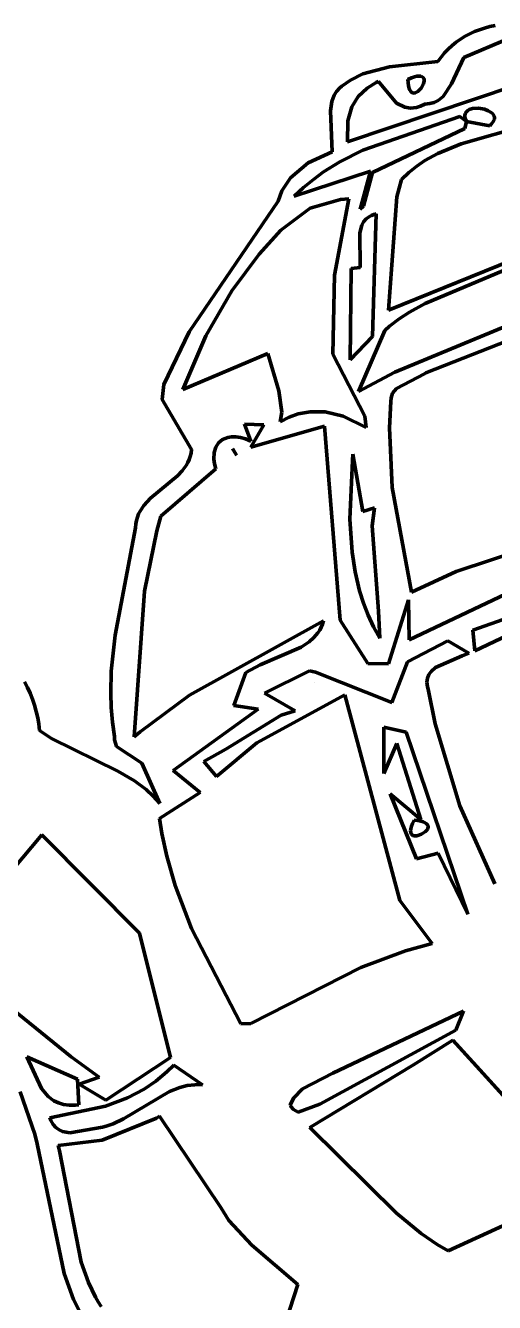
# Model space of a CAD drawing. Header units: millimetres. Extents: x 0 to 11.1, y 0 to 17.3.
# Drawn here: x 8.117 to 8.679, y 14.487 to 16.019 of the extents above; entities that cross this region are included whole.
import ezdxf

# ---------------------------------------------------------------- set-up
doc = ezdxf.new("R2010")
doc.units = ezdxf.units.MM
doc.layers.add('color#010101ff', color=7, linetype='CONTINUOUS', lineweight=100)
doc.layers.add('color#ffffffff', color=7, linetype='CONTINUOUS', lineweight=100)

msp = doc.modelspace()

# ---------------------------------------------------------------- linework, layer by layer
at = {"layer": 'color#010101ff'}
for p, q in [((8.6495, 16.0095), (8.6553, 16.0121)), ((8.6553, 16.0121), (8.6612, 16.0144)), ((8.6612, 16.0144), (8.6673, 16.0164)), ((8.6673, 16.0164), (8.6735, 16.0181)), ((8.6735, 16.0181), (8.6798, 16.0194)), ((8.6236, 15.9913), (8.6283, 15.9956)), ((8.6283, 15.9956), (8.6333, 15.9996)), ((8.6333, 15.9996), (8.6385, 16.0032)), ((8.6385, 16.0032), (8.6439, 16.0065)), ((8.697, 16.0043), (8.6423, 15.9811)), ((8.6439, 16.0065), (8.6495, 16.0095)), ((8.6113, 15.9763), (8.6151, 15.9817)), ((8.6151, 15.9817), (8.6192, 15.9867)), ((8.6192, 15.9867), (8.6236, 15.9913)), ((8.6423, 15.9811), (8.6274, 15.9496)), ((8.5212, 15.9615), (8.5531, 15.9699)), ((8.5531, 15.9699), (8.6113, 15.9763)), ((8.496, 15.9468), (8.5064, 15.9541)), ((8.5064, 15.9541), (8.5212, 15.9615)), ((8.537, 15.9511), (8.5262, 15.9445)), ((8.54, 15.9525), (8.537, 15.9511)), ((8.5616, 15.9263), (8.54, 15.9525)), ((8.5794, 15.9567), (8.5752, 15.9549)), ((8.5752, 15.9549), (8.5754, 15.9506)), ((8.5754, 15.9506), (8.5759, 15.947)), ((8.583, 15.9579), (8.5794, 15.9567)), ((8.5861, 15.9586), (8.583, 15.9579)), ((8.5886, 15.9588), (8.5861, 15.9586)), ((8.5907, 15.9586), (8.5886, 15.9588)), ((8.5923, 15.958), (8.5907, 15.9586)), ((8.5912, 15.9445), (8.5939, 15.9497)), ((8.5934, 15.9572), (8.5923, 15.958)), ((8.5942, 15.956), (8.5934, 15.9572)), ((8.5939, 15.9497), (8.5947, 15.9531)), ((8.5946, 15.9547), (8.5942, 15.956)), ((8.5947, 15.9531), (8.5946, 15.9547)), ((8.6274, 15.9496), (8.6174, 15.9343)), ((8.4839, 15.9283), (8.4868, 15.9359)), ((8.4868, 15.9359), (8.4897, 15.9405)), ((8.4897, 15.9405), (8.4937, 15.9448)), ((8.4937, 15.9448), (8.496, 15.9468)), ((8.5027, 15.8799), (8.705, 15.9478)), ((8.5156, 15.9342), (8.5081, 15.9219)), ((8.5262, 15.9445), (8.5156, 15.9342)), ((8.5759, 15.947), (8.5766, 15.9441)), ((8.5766, 15.9441), (8.5775, 15.9419)), ((8.5775, 15.9419), (8.5786, 15.9403)), ((8.5786, 15.9403), (8.5798, 15.9392)), ((8.5798, 15.9392), (8.5812, 15.9386)), ((8.5812, 15.9386), (8.5826, 15.9385)), ((8.5826, 15.9385), (8.5841, 15.9387)), ((8.5841, 15.9387), (8.5871, 15.9403)), ((8.5871, 15.9403), (8.5912, 15.9445)), ((8.6174, 15.9343), (8.6115, 15.9296)), ((8.4823, 15.9173), (8.4839, 15.9283)), ((8.5081, 15.9219), (8.5031, 15.905)), ((8.5716, 15.9215), (8.5616, 15.9263)), ((8.5783, 15.9205), (8.5716, 15.9215)), ((8.5854, 15.9212), (8.5783, 15.9205)), ((8.5905, 15.9227), (8.5854, 15.9212)), ((8.5957, 15.9252), (8.5905, 15.9227)), ((8.6017, 15.9258), (8.5957, 15.9252)), ((8.6069, 15.9273), (8.6017, 15.9258)), ((8.6115, 15.9296), (8.6069, 15.9273)), ((8.6489, 15.9186), (8.6472, 15.9176)), ((8.6529, 15.9198), (8.6489, 15.9186)), ((8.66, 15.9202), (8.6529, 15.9198)), ((8.6673, 15.919), (8.66, 15.9202)), ((8.6717, 15.9173), (8.6673, 15.919)), ((8.4845, 15.8681), (8.4823, 15.9173)), ((8.5031, 15.905), (8.5027, 15.8799)), ((8.6375, 15.9105), (8.5211, 15.8698)), ((8.6454, 15.9044), (8.6375, 15.9105)), ((8.6439, 15.9134), (8.6436, 15.9115)), ((8.6436, 15.9115), (8.6437, 15.9094)), ((8.6437, 15.9094), (8.6443, 15.907)), ((8.6437, 15.8961), (8.6454, 15.9044)), ((8.6447, 15.9151), (8.6439, 15.9134)), ((8.6443, 15.907), (8.6454, 15.9044)), ((8.6458, 15.9165), (8.6447, 15.9151)), ((8.6454, 15.9044), (8.6734, 15.8993)), ((8.6472, 15.9176), (8.6458, 15.9165)), ((8.6753, 15.9151), (8.6717, 15.9173)), ((8.6768, 15.9138), (8.6753, 15.9151)), ((8.6757, 15.9015), (8.6773, 15.9035)), ((8.6779, 15.9123), (8.6768, 15.9138)), ((8.6773, 15.9035), (8.6784, 15.9055)), ((8.6787, 15.9108), (8.6779, 15.9123)), ((8.6784, 15.9055), (8.679, 15.9073)), ((8.679, 15.9091), (8.6787, 15.9108)), ((8.679, 15.9073), (8.679, 15.9091)), ((8.5328, 15.8433), (8.6437, 15.8961)), ((8.7265, 15.9022), (8.6391, 15.8777)), ((8.6734, 15.8993), (8.6757, 15.9015)), ((8.6391, 15.8777), (8.6113, 15.8661)), ((8.4556, 15.8546), (8.4845, 15.8681)), ((8.5211, 15.8698), (8.4937, 15.8559)), ((8.5957, 15.8574), (8.5858, 15.8507)), ((8.6113, 15.8661), (8.5957, 15.8574)), ((8.4343, 15.8368), (8.4556, 15.8546)), ((8.439, 15.8146), (8.5303, 15.8448)), ((8.4742, 15.8439), (8.4619, 15.8349)), ((8.4937, 15.8559), (8.4742, 15.8439)), ((8.5303, 15.8448), (8.518, 15.7992)), ((8.5221, 15.8026), (8.5328, 15.8433)), ((8.5765, 15.8432), (8.5677, 15.8349)), ((8.5858, 15.8507), (8.5765, 15.8432)), ((8.4241, 15.8212), (8.4343, 15.8368)), ((8.4619, 15.8349), (8.4501, 15.8252)), ((8.5677, 15.8349), (8.5618, 15.8138)), ((8.4195, 15.8089), (8.4241, 15.8212)), ((8.4501, 15.8252), (8.439, 15.8146)), ((8.4945, 15.8108), (8.4581, 15.8004)), ((8.4871, 15.7198), (8.5042, 15.8114)), ((8.5042, 15.8114), (8.4945, 15.8108)), ((8.5618, 15.8138), (8.552, 15.6779)), ((8.3127, 15.6518), (8.4195, 15.8089)), ((8.4581, 15.8004), (8.4227, 15.774)), ((8.518, 15.7992), (8.5221, 15.8026)), ((8.5221, 15.7839), (8.5199, 15.7798)), ((8.5251, 15.7874), (8.5221, 15.7839)), ((8.5291, 15.7904), (8.5251, 15.7874)), ((8.5315, 15.7917), (8.5291, 15.7904)), ((8.5342, 15.7927), (8.5315, 15.7917)), ((8.5329, 15.6463), (8.5372, 15.7936)), ((8.5372, 15.7936), (8.5342, 15.7927)), ((8.4227, 15.774), (8.3967, 15.745)), ((8.5199, 15.7798), (8.5176, 15.7706)), ((8.5176, 15.7706), (8.5178, 15.7291)), ((8.552, 15.6779), (8.7326, 15.7514)), ((8.3967, 15.745), (8.3642, 15.7012)), ((8.485, 15.625), (8.4871, 15.7198)), ((8.5072, 15.7279), (8.5059, 15.6182)), ((8.5178, 15.7291), (8.5072, 15.7279)), ((8.6897, 15.7256), (8.596, 15.6859)), ((8.3642, 15.7012), (8.3329, 15.6472)), ((8.5597, 15.6034), (8.7784, 15.6946)), ((8.577, 15.6755), (8.5648, 15.6675)), ((8.596, 15.6859), (8.577, 15.6755)), ((8.7806, 15.6751), (8.5967, 15.6027)), ((8.5532, 15.6586), (8.5477, 15.6537)), ((8.5648, 15.6675), (8.5532, 15.6586)), ((8.2825, 15.5889), (8.3127, 15.6518)), ((8.3329, 15.6472), (8.3053, 15.5828)), ((8.5059, 15.6182), (8.5329, 15.6463)), ((8.5477, 15.6537), (8.5159, 15.5805)), ((8.3053, 15.5828), (8.4071, 15.6261)), ((8.4071, 15.6261), (8.4206, 15.5813)), ((8.5234, 15.5507), (8.485, 15.625)), ((8.5159, 15.5805), (8.5597, 15.6034)), ((8.5953, 15.6017), (8.5614, 15.5839)), ((8.5967, 15.6027), (8.5953, 15.6017)), ((8.2806, 15.5708), (8.2825, 15.5889)), ((8.4206, 15.5813), (8.4239, 15.5557)), ((8.5614, 15.5839), (8.5569, 15.5782)), ((8.3158, 15.5108), (8.2806, 15.5708)), ((8.5548, 15.5685), (8.5532, 15.5367)), ((8.5551, 15.5727), (8.5548, 15.5685)), ((8.5569, 15.5782), (8.5551, 15.5727)), ((8.4239, 15.5557), (8.4219, 15.544)), ((8.4327, 15.5495), (8.4435, 15.5534)), ((8.4435, 15.5534), (8.4581, 15.5561)), ((8.4581, 15.5561), (8.4762, 15.5558)), ((8.4762, 15.5558), (8.4977, 15.5507)), ((8.4977, 15.5507), (8.5253, 15.537)), ((8.5253, 15.537), (8.5234, 15.5507)), ((8.3792, 15.5411), (8.3867, 15.5209)), ((8.4026, 15.5403), (8.3792, 15.5411)), ((8.3868, 15.5137), (8.4026, 15.5403)), ((8.4754, 15.5387), (8.3868, 15.5137)), ((8.4219, 15.544), (8.4327, 15.5495)), ((8.4938, 15.3059), (8.4754, 15.5387)), ((8.5532, 15.5367), (8.5563, 15.4651)), ((8.353, 15.5227), (8.3482, 15.5188)), ((8.3591, 15.5251), (8.353, 15.5227)), ((8.3637, 15.5258), (8.3591, 15.5251)), ((8.3689, 15.5258), (8.3637, 15.5258)), ((8.3744, 15.525), (8.3689, 15.5258)), ((8.3804, 15.5234), (8.3744, 15.525)), ((8.3867, 15.5209), (8.3804, 15.5234)), ((8.3142, 15.5025), (8.3152, 15.5065)), ((8.3152, 15.5065), (8.3158, 15.5108)), ((8.3429, 15.507), (8.3425, 15.4993)), ((8.3448, 15.5135), (8.3429, 15.507)), ((8.3482, 15.5188), (8.3448, 15.5135)), ((8.3652, 15.5116), (8.3697, 15.5038)), ((8.3658, 15.5105), (8.3652, 15.5116)), ((8.3697, 15.5038), (8.3658, 15.5105)), ((8.5093, 15.5051), (8.5086, 15.4975)), ((8.521, 15.4364), (8.5093, 15.5051)), ((8.3045, 15.4851), (8.3092, 15.4915)), ((8.3092, 15.4915), (8.3112, 15.495)), ((8.3112, 15.495), (8.3129, 15.4986)), ((8.3129, 15.4986), (8.3142, 15.5025)), ((8.3425, 15.4993), (8.3432, 15.4937)), ((8.3432, 15.4937), (8.3447, 15.4876)), ((8.5086, 15.4975), (8.5056, 15.4271)), ((8.2667, 15.4525), (8.299, 15.4792)), ((8.3447, 15.4876), (8.2788, 15.4309)), ((8.299, 15.4792), (8.3045, 15.4851)), ((8.5563, 15.4651), (8.5796, 15.3397)), ((8.2541, 15.437), (8.2585, 15.4436)), ((8.2585, 15.4436), (8.2667, 15.4525)), ((8.2497, 15.4257), (8.2508, 15.4297)), ((8.2508, 15.4297), (8.2523, 15.4335)), ((8.2523, 15.4335), (8.2541, 15.437)), ((8.2788, 15.4309), (8.274, 15.4131)), ((8.5352, 15.4409), (8.521, 15.4364)), ((8.5324, 15.4193), (8.5352, 15.4409)), ((8.6331, 15.3644), (8.8477, 15.4355)), ((8.2242, 15.2881), (8.2486, 15.417)), ((8.2486, 15.417), (8.2489, 15.4215)), ((8.2489, 15.4215), (8.2497, 15.4257)), ((8.274, 15.4131), (8.2595, 15.3408)), ((8.5056, 15.4271), (8.5083, 15.3875)), ((8.5398, 15.3169), (8.5324, 15.4193)), ((8.5083, 15.3875), (8.5119, 15.3641)), ((8.5119, 15.3641), (8.5172, 15.3413)), ((8.5796, 15.3397), (8.6331, 15.3644)), ((8.2595, 15.3408), (8.247, 15.1661)), ((8.5172, 15.3413), (8.5219, 15.3264)), ((8.7157, 15.3484), (8.5769, 15.2824)), ((8.6532, 15.2939), (8.8063, 15.3484)), ((8.5219, 15.3264), (8.5275, 15.312)), ((8.576, 15.3306), (8.5518, 15.2536)), ((8.5769, 15.2824), (8.576, 15.3306)), ((8.3131, 15.216), (8.4742, 15.3054)), ((8.4742, 15.3054), (8.4729, 15.3014)), ((8.527, 15.2541), (8.4938, 15.3059)), ((8.5275, 15.312), (8.534, 15.298)), ((8.5417, 15.2845), (8.5398, 15.3169)), ((8.7392, 15.309), (8.6557, 15.2691)), ((8.4674, 15.291), (8.4626, 15.2851)), ((8.4695, 15.2942), (8.4674, 15.291)), ((8.4713, 15.2977), (8.4695, 15.2942)), ((8.4729, 15.3014), (8.4713, 15.2977)), ((8.534, 15.298), (8.5417, 15.2845)), ((8.6557, 15.2691), (8.6532, 15.2939)), ((8.2195, 15.2447), (8.2242, 15.2881)), ((8.4569, 15.28), (8.4473, 15.2735)), ((8.4626, 15.2851), (8.4569, 15.28)), ((8.5747, 15.2559), (8.6232, 15.2811)), ((8.6232, 15.2811), (8.6484, 15.2666)), ((8.4473, 15.2735), (8.3982, 15.2524)), ((8.6404, 15.2631), (8.6085, 15.2493)), ((8.6484, 15.2666), (8.6404, 15.2631)), ((8.2188, 15.2186), (8.2195, 15.2447)), ((8.3982, 15.2524), (8.381, 15.2431)), ((8.4032, 15.2183), (8.4572, 15.2452)), ((8.4572, 15.2452), (8.4644, 15.2438)), ((8.4644, 15.2438), (8.5561, 15.2072)), ((8.5518, 15.2536), (8.527, 15.2541)), ((8.5561, 15.2072), (8.5747, 15.2559)), ((8.603, 15.2444), (8.6003, 15.2407)), ((8.6085, 15.2493), (8.603, 15.2444)), ((8.1152, 15.2322), (8.1188, 15.2253)), ((8.381, 15.2431), (8.3663, 15.2035)), ((8.4635, 15.231), (8.4635, 15.231)), ((8.5982, 15.2341), (8.598, 15.2316)), ((8.598, 15.2316), (8.5982, 15.229)), ((8.5986, 15.2364), (8.5982, 15.2341)), ((8.5982, 15.229), (8.5987, 15.2262)), ((8.6003, 15.2407), (8.5986, 15.2364)), ((8.1188, 15.2253), (8.122, 15.2183)), ((8.122, 15.2183), (8.1248, 15.2112)), ((8.2193, 15.2012), (8.2188, 15.2186)), ((8.254, 15.172), (8.3131, 15.216)), ((8.4995, 15.2164), (8.3942, 15.1588)), ((8.4399, 15.1972), (8.4032, 15.2183)), ((8.5656, 14.9698), (8.4995, 15.2164)), ((8.5987, 15.2262), (8.5996, 15.2233)), ((8.5996, 15.2233), (8.6081, 15.1815)), ((8.1248, 15.2112), (8.1273, 15.2039)), ((8.1273, 15.2039), (8.1294, 15.1965)), ((8.2208, 15.1838), (8.2193, 15.2012)), ((8.3957, 15.1991), (8.2935, 15.1255)), ((8.3663, 15.2035), (8.3957, 15.1991)), ((8.1294, 15.1965), (8.1312, 15.189)), ((8.1312, 15.189), (8.1325, 15.1815)), ((8.2235, 15.1664), (8.2208, 15.1838)), ((8.3569, 15.1511), (8.4232, 15.1919)), ((8.4232, 15.1919), (8.4399, 15.1972)), ((8.1325, 15.1815), (8.1333, 15.1738)), ((8.1333, 15.1738), (8.1479, 15.164)), ((8.247, 15.1661), (8.254, 15.172)), ((8.5465, 15.1778), (8.5465, 15.122)), ((8.5732, 15.1716), (8.5465, 15.1778)), ((8.6473, 14.9533), (8.5732, 15.1716)), ((8.6081, 15.1815), (8.6377, 15.0832)), ((8.1479, 15.164), (8.2272, 15.125)), ((8.2235, 15.1626), (8.2235, 15.1664)), ((8.2258, 15.1545), (8.2235, 15.1626)), ((8.256, 15.1343), (8.2258, 15.1545)), ((8.3942, 15.1588), (8.3456, 15.1185)), ((8.5465, 15.122), (8.5621, 15.1579)), ((8.5621, 15.1579), (8.5909, 15.067)), ((8.3303, 15.1364), (8.3569, 15.1511)), ((8.3456, 15.1185), (8.3303, 15.1364)), ((8.2272, 15.125), (8.2472, 15.1132)), ((8.2778, 15.0859), (8.256, 15.1343)), ((8.2935, 15.1255), (8.3259, 15.0991)), ((8.2472, 15.1132), (8.2612, 15.1028)), ((8.2612, 15.1028), (8.2698, 15.0948)), ((8.2698, 15.0948), (8.2778, 15.0859)), ((8.3259, 15.0991), (8.2771, 15.0681)), ((8.5909, 15.067), (8.554, 15.0976)), ((8.554, 15.0976), (8.5854, 15.0195)), ((8.6377, 15.0832), (8.6794, 14.9895)), ((8.2771, 15.0681), (8.2801, 15.0499)), ((8.5795, 15.0587), (8.5807, 15.062)), ((8.5807, 15.062), (8.5826, 15.066)), ((8.5826, 15.066), (8.587, 15.0655)), ((8.587, 15.0655), (8.5907, 15.0648)), ((8.5907, 15.0648), (8.5937, 15.064)), ((8.5937, 15.064), (8.596, 15.063)), ((8.596, 15.063), (8.5977, 15.0618)), ((8.5977, 15.0618), (8.5988, 15.0605)), ((8.5988, 15.0605), (8.5994, 15.0592)), ((8.1361, 15.0486), (8.0695, 14.9692)), ((8.2535, 14.9304), (8.1361, 15.0486)), ((8.2801, 15.0499), (8.2859, 15.0229)), ((8.5785, 15.0533), (8.5787, 15.0558)), ((8.5787, 15.0514), (8.5785, 15.0533)), ((8.5787, 15.0558), (8.5795, 15.0587)), ((8.5793, 15.0498), (8.5787, 15.0514)), ((8.5802, 15.0486), (8.5793, 15.0498)), ((8.5813, 15.0478), (8.5802, 15.0486)), ((8.5828, 15.0473), (8.5813, 15.0478)), ((8.5861, 15.0473), (8.5828, 15.0473)), ((8.5915, 15.0491), (8.5861, 15.0473)), ((8.5964, 15.0523), (8.5915, 15.0491)), ((8.5986, 15.055), (8.5964, 15.0523)), ((8.5992, 15.0564), (8.5986, 15.055)), ((8.5995, 15.0578), (8.5992, 15.0564)), ((8.5994, 15.0592), (8.5995, 15.0578)), ((8.2859, 15.0229), (8.2961, 14.9876)), ((8.5854, 15.0195), (8.6114, 15.0265)), ((8.6114, 15.0265), (8.6473, 14.9533)), ((8.2961, 14.9876), (8.3156, 14.9361)), ((8.6042, 14.9181), (8.5656, 14.9698)), ((8.2903, 14.7812), (8.2535, 14.9304)), ((8.3156, 14.9361), (8.375, 14.8219)), ((8.5186, 14.8892), (8.5723, 14.9094)), ((8.5723, 14.9094), (8.6042, 14.9181)), ((8.0503, 14.8801), (8.1713, 14.7821)), ((8.3868, 14.8221), (8.5186, 14.8892)), ((8.6421, 14.8371), (8.4853, 14.7626)), ((8.6327, 14.8142), (8.6421, 14.8371)), ((8.375, 14.8219), (8.3868, 14.8221)), ((8.4697, 14.7252), (8.6327, 14.8142)), ((8.6291, 14.8023), (8.5821, 14.7727)), ((8.7472, 14.6721), (8.6291, 14.8023)), ((8.118, 14.782), (8.1359, 14.744)), ((8.1789, 14.7553), (8.118, 14.782)), ((8.1713, 14.7821), (8.2048, 14.7579)), ((8.213, 14.7302), (8.2903, 14.7812)), ((8.2944, 14.7723), (8.2861, 14.764)), ((8.329, 14.7487), (8.2944, 14.7723)), ((8.5821, 14.7727), (8.4575, 14.6974)), ((8.1804, 14.7246), (8.1789, 14.7553)), ((8.2048, 14.7579), (8.1809, 14.7495)), ((8.2861, 14.764), (8.2729, 14.753)), ((8.4853, 14.7626), (8.4487, 14.7437)), ((8.1277, 14.6893), (8.1101, 14.7402)), ((8.1359, 14.744), (8.1437, 14.7347)), ((8.1809, 14.7495), (8.213, 14.7302)), ((8.2343, 14.7076), (8.2893, 14.7406)), ((8.2589, 14.7435), (8.239, 14.733)), ((8.2729, 14.753), (8.2589, 14.7435)), ((8.2893, 14.7406), (8.3018, 14.7454)), ((8.3018, 14.7454), (8.3105, 14.7476)), ((8.3105, 14.7476), (8.3195, 14.7487)), ((8.3195, 14.7487), (8.3242, 14.7489)), ((8.3242, 14.7489), (8.329, 14.7487)), ((8.4487, 14.7437), (8.438, 14.7327)), ((8.1437, 14.7347), (8.1507, 14.7294)), ((8.2126, 14.7228), (8.1458, 14.7088)), ((8.1507, 14.7294), (8.1561, 14.7268)), ((8.1561, 14.7268), (8.1622, 14.7249)), ((8.1622, 14.7249), (8.1689, 14.724)), ((8.1689, 14.724), (8.1725, 14.724)), ((8.1725, 14.724), (8.1764, 14.7242)), ((8.1764, 14.7242), (8.1804, 14.7246)), ((8.239, 14.733), (8.2126, 14.7228)), ((8.438, 14.7327), (8.4341, 14.7242)), ((8.4341, 14.7242), (8.435, 14.7226)), ((8.4437, 14.7159), (8.4697, 14.7252)), ((8.1458, 14.7088), (8.147, 14.7059)), ((8.2735, 14.7087), (8.2084, 14.682)), ((8.2219, 14.7018), (8.2343, 14.7076)), ((8.2773, 14.711), (8.2735, 14.7087)), ((8.3507, 14.6014), (8.2773, 14.711)), ((8.435, 14.7226), (8.4379, 14.7189)), ((8.4379, 14.7189), (8.4437, 14.7159)), ((8.147, 14.7059), (8.1498, 14.701)), ((8.1498, 14.701), (8.1531, 14.6972)), ((8.1531, 14.6972), (8.1568, 14.6944)), ((8.1568, 14.6944), (8.1608, 14.6925)), ((8.1608, 14.6925), (8.1696, 14.6908)), ((8.1696, 14.6908), (8.2089, 14.6977)), ((8.2089, 14.6977), (8.2133, 14.6989)), ((8.2133, 14.6989), (8.2219, 14.7018)), ((8.4575, 14.6974), (8.5617, 14.5945)), ((8.1305, 14.6776), (8.1277, 14.6893)), ((8.1631, 14.5222), (8.1305, 14.6776)), ((8.2084, 14.682), (8.1559, 14.6756)), ((8.1559, 14.6756), (8.1573, 14.6693)), ((8.1573, 14.6693), (8.1835, 14.5356)), ((8.6237, 14.5492), (8.7996, 14.6306)), ((8.3604, 14.5859), (8.3507, 14.6014)), ((8.3881, 14.5563), (8.3604, 14.5859)), ((8.5617, 14.5945), (8.5913, 14.57)), ((8.5913, 14.57), (8.6103, 14.557)), ((8.4432, 14.5088), (8.3881, 14.5563)), ((8.6103, 14.557), (8.6237, 14.5492)), ((8.1835, 14.5356), (8.1923, 14.5112)), ((8.174, 14.4908), (8.1631, 14.5222)), ((8.1923, 14.5112), (8.2007, 14.4936)), ((8.4125, 14.4143), (8.4432, 14.5088)), ((8.2007, 14.4936), (8.2038, 14.488)), ((8.1829, 14.4737), (8.174, 14.4908)), ((8.2038, 14.488), (8.2072, 14.4827))]:
    msp.add_line(p, q, dxfattribs=at)
at = {"layer": 'color#ffffffff'}
for p, q in [((8.6553, 16.0121), (8.6495, 16.0095)), ((8.6612, 16.0144), (8.6553, 16.0121)), ((8.6673, 16.0164), (8.6612, 16.0144)), ((8.6735, 16.0181), (8.6673, 16.0164)), ((8.6798, 16.0194), (8.6735, 16.0181)), ((8.6283, 15.9956), (8.6236, 15.9913)), ((8.6333, 15.9996), (8.6283, 15.9956)), ((8.6385, 16.0032), (8.6333, 15.9996)), ((8.6439, 16.0065), (8.6385, 16.0032)), ((8.6423, 15.9811), (8.697, 16.0043)), ((8.6495, 16.0095), (8.6439, 16.0065)), ((8.6151, 15.9817), (8.6113, 15.9763)), ((8.6192, 15.9867), (8.6151, 15.9817)), ((8.6236, 15.9913), (8.6192, 15.9867)), ((8.6274, 15.9496), (8.6423, 15.9811)), ((8.5531, 15.9699), (8.5212, 15.9615)), ((8.6113, 15.9763), (8.5531, 15.9699)), ((8.5064, 15.9541), (8.496, 15.9468)), ((8.5212, 15.9615), (8.5064, 15.9541)), ((8.5262, 15.9445), (8.537, 15.9511)), ((8.537, 15.9511), (8.54, 15.9525)), ((8.54, 15.9525), (8.5616, 15.9263)), ((8.5752, 15.9549), (8.5794, 15.9567)), ((8.5754, 15.9506), (8.5752, 15.9549)), ((8.5759, 15.947), (8.5754, 15.9506)), ((8.5794, 15.9567), (8.583, 15.9579)), ((8.583, 15.9579), (8.5861, 15.9586)), ((8.5861, 15.9586), (8.5886, 15.9588)), ((8.5886, 15.9588), (8.5907, 15.9586)), ((8.5907, 15.9586), (8.5923, 15.958)), ((8.5939, 15.9497), (8.5912, 15.9445)), ((8.5923, 15.958), (8.5934, 15.9572)), ((8.5934, 15.9572), (8.5942, 15.956)), ((8.5947, 15.9531), (8.5939, 15.9497)), ((8.5942, 15.956), (8.5946, 15.9547)), ((8.5946, 15.9547), (8.5947, 15.9531)), ((8.6174, 15.9343), (8.6274, 15.9496)), ((8.4868, 15.9359), (8.4839, 15.9283)), ((8.4897, 15.9405), (8.4868, 15.9359)), ((8.4937, 15.9448), (8.4897, 15.9405)), ((8.496, 15.9468), (8.4937, 15.9448)), ((8.705, 15.9478), (8.5027, 15.8799)), ((8.5081, 15.9219), (8.5156, 15.9342)), ((8.5156, 15.9342), (8.5262, 15.9445)), ((8.5766, 15.9441), (8.5759, 15.947)), ((8.5775, 15.9419), (8.5766, 15.9441)), ((8.5786, 15.9403), (8.5775, 15.9419)), ((8.5798, 15.9392), (8.5786, 15.9403)), ((8.5812, 15.9386), (8.5798, 15.9392)), ((8.5826, 15.9385), (8.5812, 15.9386)), ((8.5841, 15.9387), (8.5826, 15.9385)), ((8.5871, 15.9403), (8.5841, 15.9387)), ((8.5912, 15.9445), (8.5871, 15.9403)), ((8.6115, 15.9296), (8.6174, 15.9343)), ((8.4839, 15.9283), (8.4823, 15.9173)), ((8.5031, 15.905), (8.5081, 15.9219)), ((8.5616, 15.9263), (8.5716, 15.9215)), ((8.5716, 15.9215), (8.5783, 15.9205)), ((8.5783, 15.9205), (8.5854, 15.9212)), ((8.5854, 15.9212), (8.5905, 15.9227)), ((8.5905, 15.9227), (8.5957, 15.9252)), ((8.5957, 15.9252), (8.6017, 15.9258)), ((8.6017, 15.9258), (8.6069, 15.9273)), ((8.6069, 15.9273), (8.6115, 15.9296)), ((8.6472, 15.9176), (8.6489, 15.9186)), ((8.6489, 15.9186), (8.6529, 15.9198)), ((8.6529, 15.9198), (8.66, 15.9202)), ((8.66, 15.9202), (8.6673, 15.919)), ((8.6673, 15.919), (8.6717, 15.9173)), ((8.4823, 15.9173), (8.4845, 15.8681)), ((8.5027, 15.8799), (8.5031, 15.905)), ((8.5211, 15.8698), (8.6375, 15.9105)), ((8.6375, 15.9105), (8.6454, 15.9044)), ((8.6436, 15.9115), (8.6439, 15.9134)), ((8.6437, 15.9094), (8.6436, 15.9115)), ((8.6443, 15.907), (8.6437, 15.9094)), ((8.6454, 15.9044), (8.6437, 15.8961)), ((8.6439, 15.9134), (8.6447, 15.9151)), ((8.6454, 15.9044), (8.6443, 15.907)), ((8.6447, 15.9151), (8.6458, 15.9165)), ((8.6734, 15.8993), (8.6454, 15.9044)), ((8.6458, 15.9165), (8.6472, 15.9176)), ((8.6717, 15.9173), (8.6753, 15.9151)), ((8.6753, 15.9151), (8.6768, 15.9138)), ((8.6773, 15.9035), (8.6757, 15.9015)), ((8.6768, 15.9138), (8.6779, 15.9123)), ((8.6784, 15.9055), (8.6773, 15.9035)), ((8.6779, 15.9123), (8.6787, 15.9108)), ((8.679, 15.9073), (8.6784, 15.9055)), ((8.6787, 15.9108), (8.679, 15.9091)), ((8.679, 15.9091), (8.679, 15.9073)), ((8.6437, 15.8961), (8.5328, 15.8433)), ((8.6391, 15.8777), (8.7265, 15.9022)), ((8.6757, 15.9015), (8.6734, 15.8993)), ((8.6113, 15.8661), (8.6391, 15.8777)), ((8.4845, 15.8681), (8.4556, 15.8546)), ((8.4937, 15.8559), (8.5211, 15.8698)), ((8.5858, 15.8507), (8.5957, 15.8574)), ((8.5957, 15.8574), (8.6113, 15.8661)), ((8.4556, 15.8546), (8.4343, 15.8368)), ((8.5303, 15.8448), (8.439, 15.8146)), ((8.4619, 15.8349), (8.4742, 15.8439)), ((8.4742, 15.8439), (8.4937, 15.8559)), ((8.518, 15.7992), (8.5303, 15.8448)), ((8.5328, 15.8433), (8.5221, 15.8026)), ((8.5677, 15.8349), (8.5765, 15.8432)), ((8.5765, 15.8432), (8.5858, 15.8507)), ((8.4343, 15.8368), (8.4241, 15.8212)), ((8.4501, 15.8252), (8.4619, 15.8349)), ((8.5618, 15.8138), (8.5677, 15.8349)), ((8.4241, 15.8212), (8.4195, 15.8089)), ((8.439, 15.8146), (8.4501, 15.8252)), ((8.4581, 15.8004), (8.4945, 15.8108)), ((8.5042, 15.8114), (8.4871, 15.7198)), ((8.4945, 15.8108), (8.5042, 15.8114)), ((8.552, 15.6779), (8.5618, 15.8138)), ((8.4195, 15.8089), (8.3127, 15.6518)), ((8.4227, 15.774), (8.4581, 15.8004)), ((8.5221, 15.8026), (8.518, 15.7992)), ((8.5199, 15.7798), (8.5221, 15.7839)), ((8.5221, 15.7839), (8.5251, 15.7874)), ((8.5251, 15.7874), (8.5291, 15.7904)), ((8.5291, 15.7904), (8.5315, 15.7917)), ((8.5315, 15.7917), (8.5342, 15.7927)), ((8.5372, 15.7936), (8.5329, 15.6463)), ((8.5342, 15.7927), (8.5372, 15.7936)), ((8.3967, 15.745), (8.4227, 15.774)), ((8.5176, 15.7706), (8.5199, 15.7798)), ((8.5178, 15.7291), (8.5176, 15.7706)), ((8.7326, 15.7514), (8.552, 15.6779)), ((8.3642, 15.7012), (8.3967, 15.745)), ((8.4871, 15.7198), (8.485, 15.625)), ((8.5059, 15.6182), (8.5072, 15.7279)), ((8.5072, 15.7279), (8.5178, 15.7291)), ((8.596, 15.6859), (8.6897, 15.7256)), ((8.3329, 15.6472), (8.3642, 15.7012)), ((8.7784, 15.6946), (8.5597, 15.6034)), ((8.5648, 15.6675), (8.577, 15.6755)), ((8.577, 15.6755), (8.596, 15.6859)), ((8.5967, 15.6027), (8.7806, 15.6751)), ((8.5477, 15.6537), (8.5532, 15.6586)), ((8.5532, 15.6586), (8.5648, 15.6675)), ((8.3127, 15.6518), (8.2825, 15.5889)), ((8.3053, 15.5828), (8.3329, 15.6472)), ((8.5329, 15.6463), (8.5059, 15.6182)), ((8.5159, 15.5805), (8.5477, 15.6537)), ((8.4071, 15.6261), (8.3053, 15.5828)), ((8.4206, 15.5813), (8.4071, 15.6261)), ((8.485, 15.625), (8.5234, 15.5507)), ((8.5597, 15.6034), (8.5159, 15.5805)), ((8.5614, 15.5839), (8.5953, 15.6017)), ((8.5953, 15.6017), (8.5967, 15.6027)), ((8.2825, 15.5889), (8.2806, 15.5708)), ((8.4239, 15.5557), (8.4206, 15.5813)), ((8.5569, 15.5782), (8.5614, 15.5839)), ((8.2806, 15.5708), (8.3158, 15.5108)), ((8.5532, 15.5367), (8.5548, 15.5685)), ((8.5548, 15.5685), (8.5551, 15.5727)), ((8.5551, 15.5727), (8.5569, 15.5782)), ((8.4219, 15.544), (8.4239, 15.5557)), ((8.4435, 15.5534), (8.4327, 15.5495)), ((8.4581, 15.5561), (8.4435, 15.5534)), ((8.4762, 15.5558), (8.4581, 15.5561)), ((8.4977, 15.5507), (8.4762, 15.5558)), ((8.5253, 15.537), (8.4977, 15.5507)), ((8.5234, 15.5507), (8.5253, 15.537)), ((8.3792, 15.5411), (8.4026, 15.5403)), ((8.3867, 15.5209), (8.3792, 15.5411)), ((8.4026, 15.5403), (8.3868, 15.5137)), ((8.3868, 15.5137), (8.4754, 15.5387)), ((8.4327, 15.5495), (8.4219, 15.544)), ((8.4754, 15.5387), (8.4938, 15.3059)), ((8.5563, 15.4651), (8.5532, 15.5367)), ((8.3482, 15.5188), (8.353, 15.5227)), ((8.353, 15.5227), (8.3591, 15.5251)), ((8.3591, 15.5251), (8.3637, 15.5258)), ((8.3637, 15.5258), (8.3689, 15.5258)), ((8.3689, 15.5258), (8.3744, 15.525)), ((8.3744, 15.525), (8.3804, 15.5234)), ((8.3804, 15.5234), (8.3867, 15.5209)), ((8.3152, 15.5065), (8.3142, 15.5025)), ((8.3158, 15.5108), (8.3152, 15.5065)), ((8.3425, 15.4993), (8.3429, 15.507)), ((8.3429, 15.507), (8.3448, 15.5135)), ((8.3448, 15.5135), (8.3482, 15.5188)), ((8.3652, 15.5116), (8.3658, 15.5105)), ((8.3697, 15.5038), (8.3652, 15.5116)), ((8.3658, 15.5105), (8.3697, 15.5038)), ((8.5086, 15.4975), (8.5093, 15.5051)), ((8.5093, 15.5051), (8.521, 15.4364)), ((8.3092, 15.4915), (8.3045, 15.4851)), ((8.3112, 15.495), (8.3092, 15.4915)), ((8.3129, 15.4986), (8.3112, 15.495)), ((8.3142, 15.5025), (8.3129, 15.4986)), ((8.3432, 15.4937), (8.3425, 15.4993)), ((8.3447, 15.4876), (8.3432, 15.4937)), ((8.5056, 15.4271), (8.5086, 15.4975)), ((8.299, 15.4792), (8.2667, 15.4525)), ((8.2788, 15.4309), (8.3447, 15.4876)), ((8.3045, 15.4851), (8.299, 15.4792)), ((8.5796, 15.3397), (8.5563, 15.4651)), ((8.2585, 15.4436), (8.2541, 15.437)), ((8.2667, 15.4525), (8.2585, 15.4436)), ((8.2508, 15.4297), (8.2497, 15.4257)), ((8.2523, 15.4335), (8.2508, 15.4297)), ((8.2541, 15.437), (8.2523, 15.4335)), ((8.274, 15.4131), (8.2788, 15.4309)), ((8.521, 15.4364), (8.5352, 15.4409)), ((8.5352, 15.4409), (8.5324, 15.4193)), ((8.8477, 15.4355), (8.6331, 15.3644)), ((8.2486, 15.417), (8.2242, 15.2881)), ((8.2489, 15.4215), (8.2486, 15.417)), ((8.2497, 15.4257), (8.2489, 15.4215)), ((8.2595, 15.3408), (8.274, 15.4131)), ((8.5083, 15.3875), (8.5056, 15.4271)), ((8.5324, 15.4193), (8.5398, 15.3169)), ((8.5119, 15.3641), (8.5083, 15.3875)), ((8.5172, 15.3413), (8.5119, 15.3641)), ((8.6331, 15.3644), (8.5796, 15.3397)), ((8.247, 15.1661), (8.2595, 15.3408)), ((8.5219, 15.3264), (8.5172, 15.3413)), ((8.5769, 15.2824), (8.7157, 15.3484)), ((8.8063, 15.3484), (8.6532, 15.2939)), ((8.5275, 15.312), (8.5219, 15.3264)), ((8.5518, 15.2536), (8.576, 15.3306)), ((8.576, 15.3306), (8.5769, 15.2824)), ((8.4742, 15.3054), (8.3131, 15.216)), ((8.4729, 15.3014), (8.4742, 15.3054)), ((8.4938, 15.3059), (8.527, 15.2541)), ((8.534, 15.298), (8.5275, 15.312)), ((8.5398, 15.3169), (8.5417, 15.2845)), ((8.6557, 15.2691), (8.7392, 15.309)), ((8.4626, 15.2851), (8.4674, 15.291)), ((8.4674, 15.291), (8.4695, 15.2942)), ((8.4695, 15.2942), (8.4713, 15.2977)), ((8.4713, 15.2977), (8.4729, 15.3014)), ((8.5417, 15.2845), (8.534, 15.298)), ((8.6532, 15.2939), (8.6557, 15.2691)), ((8.2242, 15.2881), (8.2195, 15.2447)), ((8.4473, 15.2735), (8.4569, 15.28)), ((8.4569, 15.28), (8.4626, 15.2851)), ((8.6232, 15.2811), (8.5747, 15.2559)), ((8.6484, 15.2666), (8.6232, 15.2811)), ((8.3982, 15.2524), (8.4473, 15.2735)), ((8.6085, 15.2493), (8.6404, 15.2631)), ((8.6404, 15.2631), (8.6484, 15.2666)), ((8.2195, 15.2447), (8.2188, 15.2186)), ((8.381, 15.2431), (8.3982, 15.2524)), ((8.4572, 15.2452), (8.4032, 15.2183)), ((8.4644, 15.2438), (8.4572, 15.2452)), ((8.5561, 15.2072), (8.4644, 15.2438)), ((8.527, 15.2541), (8.5518, 15.2536)), ((8.5747, 15.2559), (8.5561, 15.2072)), ((8.6003, 15.2407), (8.603, 15.2444)), ((8.603, 15.2444), (8.6085, 15.2493)), ((8.1188, 15.2253), (8.1152, 15.2322)), ((8.3663, 15.2035), (8.381, 15.2431)), ((8.4635, 15.231), (8.4635, 15.231)), ((8.598, 15.2316), (8.5982, 15.2341)), ((8.5982, 15.229), (8.598, 15.2316)), ((8.5982, 15.2341), (8.5986, 15.2364)), ((8.5987, 15.2262), (8.5982, 15.229)), ((8.5986, 15.2364), (8.6003, 15.2407)), ((8.122, 15.2183), (8.1188, 15.2253)), ((8.1248, 15.2112), (8.122, 15.2183)), ((8.2188, 15.2186), (8.2193, 15.2012)), ((8.3131, 15.216), (8.254, 15.172)), ((8.3942, 15.1588), (8.4995, 15.2164)), ((8.4032, 15.2183), (8.4399, 15.1972)), ((8.4995, 15.2164), (8.5656, 14.9698)), ((8.5996, 15.2233), (8.5987, 15.2262)), ((8.6081, 15.1815), (8.5996, 15.2233)), ((8.1273, 15.2039), (8.1248, 15.2112)), ((8.1294, 15.1965), (8.1273, 15.2039)), ((8.2193, 15.2012), (8.2208, 15.1838)), ((8.2935, 15.1255), (8.3957, 15.1991)), ((8.3957, 15.1991), (8.3663, 15.2035)), ((8.1312, 15.189), (8.1294, 15.1965)), ((8.1325, 15.1815), (8.1312, 15.189)), ((8.2208, 15.1838), (8.2235, 15.1664)), ((8.4232, 15.1919), (8.3569, 15.1511)), ((8.4399, 15.1972), (8.4232, 15.1919)), ((8.1333, 15.1738), (8.1325, 15.1815)), ((8.1479, 15.164), (8.1333, 15.1738)), ((8.254, 15.172), (8.247, 15.1661)), ((8.5465, 15.1778), (8.5732, 15.1716)), ((8.5465, 15.122), (8.5465, 15.1778)), ((8.5732, 15.1716), (8.6473, 14.9533)), ((8.6377, 15.0832), (8.6081, 15.1815)), ((8.2272, 15.125), (8.1479, 15.164)), ((8.2235, 15.1664), (8.2235, 15.1626)), ((8.2235, 15.1626), (8.2258, 15.1545)), ((8.2258, 15.1545), (8.256, 15.1343)), ((8.3456, 15.1185), (8.3942, 15.1588)), ((8.5621, 15.1579), (8.5465, 15.122)), ((8.5909, 15.067), (8.5621, 15.1579)), ((8.3569, 15.1511), (8.3303, 15.1364)), ((8.3303, 15.1364), (8.3456, 15.1185)), ((8.2472, 15.1132), (8.2272, 15.125)), ((8.256, 15.1343), (8.2778, 15.0859)), ((8.3259, 15.0991), (8.2935, 15.1255)), ((8.2612, 15.1028), (8.2472, 15.1132)), ((8.2698, 15.0948), (8.2612, 15.1028)), ((8.2778, 15.0859), (8.2698, 15.0948)), ((8.2771, 15.0681), (8.3259, 15.0991)), ((8.5854, 15.0195), (8.554, 15.0976)), ((8.554, 15.0976), (8.5909, 15.067)), ((8.6794, 14.9895), (8.6377, 15.0832)), ((8.2801, 15.0499), (8.2771, 15.0681)), ((8.5807, 15.062), (8.5795, 15.0587)), ((8.5826, 15.066), (8.5807, 15.062)), ((8.587, 15.0655), (8.5826, 15.066)), ((8.5907, 15.0648), (8.587, 15.0655)), ((8.5937, 15.064), (8.5907, 15.0648)), ((8.596, 15.063), (8.5937, 15.064)), ((8.5977, 15.0618), (8.596, 15.063)), ((8.5988, 15.0605), (8.5977, 15.0618)), ((8.5994, 15.0592), (8.5988, 15.0605)), ((8.0695, 14.9692), (8.1361, 15.0486)), ((8.1361, 15.0486), (8.2535, 14.9304)), ((8.2859, 15.0229), (8.2801, 15.0499)), ((8.5787, 15.0558), (8.5785, 15.0533)), ((8.5785, 15.0533), (8.5787, 15.0514)), ((8.5795, 15.0587), (8.5787, 15.0558)), ((8.5787, 15.0514), (8.5793, 15.0498)), ((8.5793, 15.0498), (8.5802, 15.0486)), ((8.5802, 15.0486), (8.5813, 15.0478)), ((8.5813, 15.0478), (8.5828, 15.0473)), ((8.5828, 15.0473), (8.5861, 15.0473)), ((8.5861, 15.0473), (8.5915, 15.0491)), ((8.5915, 15.0491), (8.5964, 15.0523)), ((8.5964, 15.0523), (8.5986, 15.055)), ((8.5986, 15.055), (8.5992, 15.0564)), ((8.5992, 15.0564), (8.5995, 15.0578)), ((8.5995, 15.0578), (8.5994, 15.0592)), ((8.2961, 14.9876), (8.2859, 15.0229)), ((8.6114, 15.0265), (8.5854, 15.0195)), ((8.6473, 14.9533), (8.6114, 15.0265)), ((8.3156, 14.9361), (8.2961, 14.9876)), ((8.5656, 14.9698), (8.6042, 14.9181)), ((8.2535, 14.9304), (8.2903, 14.7812)), ((8.375, 14.8219), (8.3156, 14.9361)), ((8.5723, 14.9094), (8.5186, 14.8892)), ((8.6042, 14.9181), (8.5723, 14.9094)), ((8.1713, 14.7821), (8.0503, 14.8801)), ((8.5186, 14.8892), (8.3868, 14.8221)), ((8.4853, 14.7626), (8.6421, 14.8371)), ((8.6421, 14.8371), (8.6327, 14.8142)), ((8.3868, 14.8221), (8.375, 14.8219)), ((8.6327, 14.8142), (8.4697, 14.7252)), ((8.5821, 14.7727), (8.6291, 14.8023)), ((8.6291, 14.8023), (8.7472, 14.6721)), ((8.118, 14.782), (8.1789, 14.7553)), ((8.1359, 14.744), (8.118, 14.782)), ((8.2048, 14.7579), (8.1713, 14.7821)), ((8.2903, 14.7812), (8.213, 14.7302)), ((8.2861, 14.764), (8.2944, 14.7723)), ((8.2944, 14.7723), (8.329, 14.7487)), ((8.4575, 14.6974), (8.5821, 14.7727)), ((8.1789, 14.7553), (8.1804, 14.7246)), ((8.1809, 14.7495), (8.2048, 14.7579)), ((8.2729, 14.753), (8.2861, 14.764)), ((8.4487, 14.7437), (8.4853, 14.7626)), ((8.1101, 14.7402), (8.1277, 14.6893)), ((8.1437, 14.7347), (8.1359, 14.744)), ((8.213, 14.7302), (8.1809, 14.7495)), ((8.2893, 14.7406), (8.2343, 14.7076)), ((8.239, 14.733), (8.2589, 14.7435)), ((8.2589, 14.7435), (8.2729, 14.753)), ((8.3018, 14.7454), (8.2893, 14.7406)), ((8.3105, 14.7476), (8.3018, 14.7454)), ((8.3195, 14.7487), (8.3105, 14.7476)), ((8.3242, 14.7489), (8.3195, 14.7487)), ((8.329, 14.7487), (8.3242, 14.7489)), ((8.438, 14.7327), (8.4487, 14.7437)), ((8.1507, 14.7294), (8.1437, 14.7347)), ((8.1458, 14.7088), (8.2126, 14.7228)), ((8.1561, 14.7268), (8.1507, 14.7294)), ((8.1622, 14.7249), (8.1561, 14.7268)), ((8.1689, 14.724), (8.1622, 14.7249)), ((8.1725, 14.724), (8.1689, 14.724)), ((8.1764, 14.7242), (8.1725, 14.724)), ((8.1804, 14.7246), (8.1764, 14.7242)), ((8.2126, 14.7228), (8.239, 14.733)), ((8.4341, 14.7242), (8.438, 14.7327)), ((8.435, 14.7226), (8.4341, 14.7242)), ((8.4697, 14.7252), (8.4437, 14.7159)), ((8.147, 14.7059), (8.1458, 14.7088)), ((8.2084, 14.682), (8.2735, 14.7087)), ((8.2343, 14.7076), (8.2219, 14.7018)), ((8.2735, 14.7087), (8.2773, 14.711)), ((8.2773, 14.711), (8.3507, 14.6014)), ((8.4379, 14.7189), (8.435, 14.7226)), ((8.4437, 14.7159), (8.4379, 14.7189)), ((8.1498, 14.701), (8.147, 14.7059)), ((8.1531, 14.6972), (8.1498, 14.701)), ((8.1568, 14.6944), (8.1531, 14.6972)), ((8.1608, 14.6925), (8.1568, 14.6944)), ((8.1696, 14.6908), (8.1608, 14.6925)), ((8.2089, 14.6977), (8.1696, 14.6908)), ((8.2133, 14.6989), (8.2089, 14.6977)), ((8.2219, 14.7018), (8.2133, 14.6989)), ((8.5617, 14.5945), (8.4575, 14.6974)), ((8.1277, 14.6893), (8.1305, 14.6776)), ((8.1305, 14.6776), (8.1631, 14.5222)), ((8.1559, 14.6756), (8.2084, 14.682)), ((8.1573, 14.6693), (8.1559, 14.6756)), ((8.1835, 14.5356), (8.1573, 14.6693)), ((8.7996, 14.6306), (8.6237, 14.5492)), ((8.3507, 14.6014), (8.3604, 14.5859)), ((8.3604, 14.5859), (8.3881, 14.5563)), ((8.5913, 14.57), (8.5617, 14.5945)), ((8.6103, 14.557), (8.5913, 14.57)), ((8.3881, 14.5563), (8.4432, 14.5088)), ((8.6237, 14.5492), (8.6103, 14.557)), ((8.1923, 14.5112), (8.1835, 14.5356)), ((8.1631, 14.5222), (8.174, 14.4908)), ((8.2007, 14.4936), (8.1923, 14.5112)), ((8.4432, 14.5088), (8.4125, 14.4143)), ((8.2038, 14.488), (8.2007, 14.4936)), ((8.174, 14.4908), (8.1829, 14.4737)), ((8.2072, 14.4827), (8.2038, 14.488))]:
    msp.add_line(p, q, dxfattribs=at)

doc.saveas('drawing.dxf')
